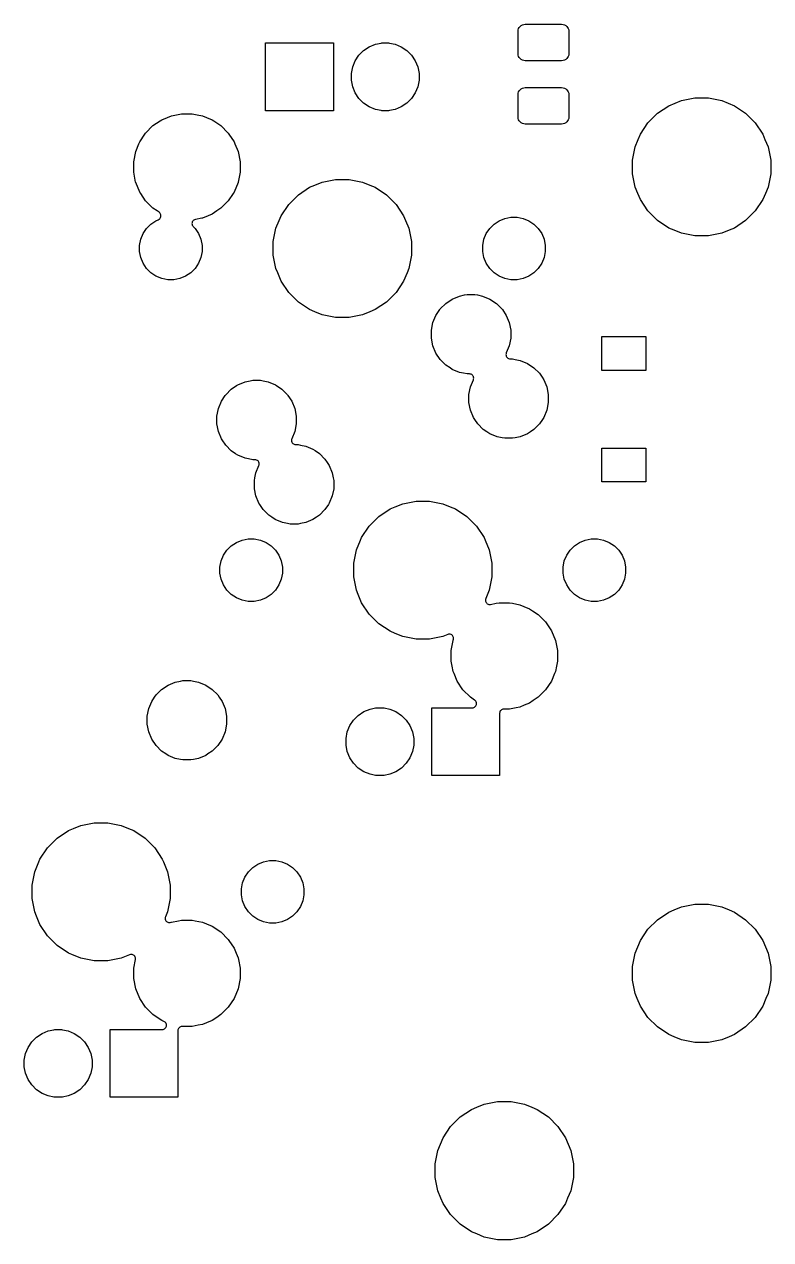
# Model space of a CAD drawing. Extents: x -9 to 373, y -109 to 9.
# Drawn here: x 333.48 to 355.58, y -72.21 to -36.23 of the extents above; entities that cross this region are included whole.
import ezdxf

# ---------------------------------------------------------------- set-up
doc = ezdxf.new("R2010")
doc.units = 0
doc.layers.add('BLACK', color=7, linetype='CONTINUOUS')

msp = doc.modelspace()

# ---------------------------------------------------------------- linework, layer by layer
at = {"layer": 'BLACK', "linetype": 'CONTINUOUS'}
for p, q in [((348.118, -36.355), (348.137, -36.3193)), ((348.137, -36.3193), (348.163, -36.2881)), ((348.163, -36.2881), (348.194, -36.2625)), ((348.194, -36.2625), (348.23, -36.2434)), ((348.23, -36.2434), (348.269, -36.2317)), ((348.269, -36.2317), (348.315, -36.2271)), ((348.315, -36.2271), (349.391, -36.2271)), ((349.391, -36.2271), (349.438, -36.2317)), ((349.438, -36.2317), (349.476, -36.2434)), ((349.476, -36.2434), (349.512, -36.2625)), ((349.512, -36.2625), (349.543, -36.2881)), ((349.543, -36.2881), (349.569, -36.3193)), ((349.569, -36.3193), (349.588, -36.355)), ((348.102, -36.44), (348.107, -36.3937)), ((348.102, -37.0912), (348.102, -36.44)), ((348.107, -36.3937), (348.118, -36.355)), ((349.588, -36.355), (349.6, -36.3937)), ((349.6, -36.3937), (349.604, -36.44)), ((349.604, -36.44), (349.604, -37.0912)), ((340.626, -38.786), (340.626, -36.779)), ((340.626, -36.779), (342.633, -36.779)), ((342.633, -36.779), (342.633, -38.786)), ((343.391, -37.1428), (343.53, -37.003)), ((343.53, -37.003), (343.695, -36.8932)), ((343.695, -36.8932), (343.877, -36.8176)), ((343.877, -36.8176), (344.044, -36.7845)), ((344.044, -36.7845), (344.071, -36.779)), ((344.071, -36.779), (344.269, -36.779)), ((344.269, -36.779), (344.296, -36.7845)), ((344.296, -36.7845), (344.463, -36.8176)), ((344.463, -36.8176), (344.645, -36.8932)), ((344.645, -36.8932), (344.81, -37.003)), ((344.81, -37.003), (344.949, -37.1428)), ((343.205, -37.4898), (343.281, -37.3072)), ((343.281, -37.3072), (343.391, -37.1428)), ((344.949, -37.1428), (345.059, -37.3072)), ((345.059, -37.3072), (345.135, -37.4898)), ((348.107, -37.1376), (348.102, -37.0912)), ((348.118, -37.1763), (348.107, -37.1376)), ((348.137, -37.2119), (348.118, -37.1763)), ((348.163, -37.2431), (348.137, -37.2119)), ((348.194, -37.2688), (348.163, -37.2431)), ((348.23, -37.2878), (348.194, -37.2688)), ((348.269, -37.2996), (348.23, -37.2878)), ((348.315, -37.3041), (348.269, -37.2996)), ((349.391, -37.3041), (348.315, -37.3041)), ((349.438, -37.2996), (349.391, -37.3041)), ((349.476, -37.2878), (349.438, -37.2996)), ((349.512, -37.2688), (349.476, -37.2878)), ((349.543, -37.2431), (349.512, -37.2688)), ((349.569, -37.2119), (349.543, -37.2431)), ((349.588, -37.1763), (349.569, -37.2119)), ((349.6, -37.1376), (349.588, -37.1763)), ((349.604, -37.0912), (349.6, -37.1376)), ((343.166, -37.6837), (343.205, -37.4898)), ((343.166, -37.8813), (343.166, -37.6837)), ((345.135, -37.4898), (345.173, -37.6837)), ((345.173, -37.6837), (345.173, -37.8813)), ((343.205, -38.0752), (343.166, -37.8813)), ((343.281, -38.2578), (343.205, -38.0752)), ((345.135, -38.0752), (345.059, -38.2578)), ((345.173, -37.8813), (345.135, -38.0752)), ((348.163, -38.1631), (348.194, -38.1375)), ((348.194, -38.1375), (348.23, -38.1184)), ((348.23, -38.1184), (348.269, -38.1067)), ((348.269, -38.1067), (348.315, -38.1021)), ((348.315, -38.1021), (349.391, -38.1021)), ((349.391, -38.1021), (349.438, -38.1067)), ((349.438, -38.1067), (349.476, -38.1184)), ((349.476, -38.1184), (349.512, -38.1375)), ((349.512, -38.1375), (349.543, -38.1631)), ((343.391, -38.4222), (343.281, -38.2578)), ((343.53, -38.562), (343.391, -38.4222)), ((344.949, -38.4222), (344.81, -38.562)), ((345.059, -38.2578), (344.949, -38.4222)), ((348.102, -38.315), (348.107, -38.2687)), ((348.102, -38.9662), (348.102, -38.315)), ((348.107, -38.2687), (348.118, -38.23)), ((348.118, -38.23), (348.137, -38.1943)), ((348.137, -38.1943), (348.163, -38.1631)), ((349.543, -38.1631), (349.569, -38.1943)), ((349.569, -38.1943), (349.588, -38.23)), ((349.588, -38.23), (349.6, -38.2687)), ((349.6, -38.2687), (349.604, -38.315)), ((349.604, -38.315), (349.604, -38.9662)), ((352.75, -38.562), (352.94, -38.4832)), ((352.94, -38.4832), (353.335, -38.4046)), ((353.335, -38.4046), (353.738, -38.4046)), ((353.738, -38.4046), (354.133, -38.4832)), ((354.133, -38.4832), (354.323, -38.562)), ((342.633, -38.786), (340.626, -38.786)), ((343.695, -38.6718), (343.53, -38.562)), ((343.877, -38.7474), (343.695, -38.6718)), ((344.044, -38.7805), (343.877, -38.7474)), ((344.071, -38.786), (344.044, -38.7805)), ((344.269, -38.786), (344.071, -38.786)), ((344.296, -38.7805), (344.269, -38.786)), ((344.463, -38.7474), (344.296, -38.7805)), ((344.645, -38.6718), (344.463, -38.7474)), ((344.81, -38.562), (344.645, -38.6718)), ((351.948, -39.146), (352.233, -38.8611)), ((352.233, -38.8611), (352.568, -38.6373)), ((352.568, -38.6373), (352.75, -38.562)), ((354.323, -38.562), (354.505, -38.6373)), ((354.505, -38.6373), (354.84, -38.8611)), ((354.84, -38.8611), (355.125, -39.146)), ((337.292, -39.2261), (337.501, -39.0869)), ((337.501, -39.0869), (337.55, -39.0538)), ((337.55, -39.0538), (337.718, -38.9842)), ((337.718, -38.9842), (337.837, -38.935)), ((337.837, -38.935), (337.989, -38.9048)), ((337.989, -38.9048), (338.141, -38.8745)), ((338.141, -38.8745), (338.451, -38.8745)), ((338.451, -38.8745), (338.604, -38.9048)), ((338.604, -38.9048), (338.756, -38.935)), ((338.756, -38.935), (338.874, -38.9842)), ((338.874, -38.9842), (339.042, -39.0538)), ((339.042, -39.0538), (339.092, -39.0869)), ((339.092, -39.0869), (339.3, -39.2261)), ((348.107, -39.0126), (348.102, -38.9662)), ((348.118, -39.0513), (348.107, -39.0126)), ((348.137, -39.0869), (348.118, -39.0513)), ((348.163, -39.1181), (348.137, -39.0869)), ((348.194, -39.1438), (348.163, -39.1181)), ((348.23, -39.1628), (348.194, -39.1438)), ((348.269, -39.1746), (348.23, -39.1628)), ((348.315, -39.1791), (348.269, -39.1746)), ((349.391, -39.1791), (348.315, -39.1791)), ((349.438, -39.1746), (349.391, -39.1791)), ((349.476, -39.1628), (349.438, -39.1746)), ((349.512, -39.1438), (349.476, -39.1628)), ((349.543, -39.1181), (349.512, -39.1438)), ((349.569, -39.0869), (349.543, -39.1181)), ((349.588, -39.0513), (349.569, -39.0869)), ((349.6, -39.0126), (349.588, -39.0513)), ((349.604, -38.9662), (349.6, -39.0126)), ((351.724, -39.4809), (351.948, -39.146)), ((355.125, -39.146), (355.348, -39.4809)), ((336.901, -39.7035), (337.049, -39.4809)), ((337.049, -39.4809), (337.073, -39.4455)), ((337.073, -39.4455), (337.292, -39.2261)), ((339.3, -39.2261), (339.52, -39.4455)), ((339.52, -39.4455), (339.543, -39.4809)), ((339.543, -39.4809), (339.692, -39.7035)), ((351.66, -39.635), (351.724, -39.4809)), ((355.348, -39.4809), (355.412, -39.635)), ((336.782, -39.9901), (336.875, -39.7655)), ((336.875, -39.7655), (336.901, -39.7035)), ((339.692, -39.7035), (339.718, -39.7655)), ((339.718, -39.7655), (339.811, -39.9901)), ((351.491, -40.2481), (351.57, -39.853)), ((351.57, -39.853), (351.66, -39.635)), ((355.412, -39.635), (355.503, -39.853)), ((355.503, -39.853), (355.581, -40.2481)), ((336.721, -40.2944), (336.782, -39.9901)), ((336.721, -40.6046), (336.721, -40.2944)), ((339.811, -39.9901), (339.871, -40.2944)), ((339.871, -40.2944), (339.871, -40.6046)), ((351.491, -40.6509), (351.491, -40.2481)), ((355.581, -40.2481), (355.581, -40.6509)), ((336.779, -40.8962), (336.721, -40.6046)), ((339.871, -40.6046), (339.813, -40.8962)), ((351.57, -41.046), (351.491, -40.6509)), ((355.581, -40.6509), (355.503, -41.046)), ((336.782, -40.9089), (336.779, -40.8962)), ((336.901, -41.1955), (336.782, -40.9089)), ((339.811, -40.9089), (339.692, -41.1955)), ((339.813, -40.8962), (339.811, -40.9089)), ((341.931, -41.0503), (342.086, -40.9865)), ((342.086, -40.9865), (342.304, -40.8962)), ((342.304, -40.8962), (342.699, -40.8176)), ((342.699, -40.8176), (343.101, -40.8176)), ((343.101, -40.8176), (343.496, -40.8962)), ((343.496, -40.8962), (343.714, -40.9865)), ((343.714, -40.9865), (343.869, -41.0503)), ((336.928, -41.236), (336.901, -41.1955)), ((337.073, -41.4535), (336.928, -41.236)), ((339.665, -41.236), (339.52, -41.4535)), ((339.692, -41.1955), (339.665, -41.236)), ((341.312, -41.559), (341.596, -41.2741)), ((341.596, -41.2741), (341.931, -41.0503)), ((343.869, -41.0503), (344.204, -41.2741)), ((344.204, -41.2741), (344.488, -41.559)), ((351.649, -41.236), (351.57, -41.046)), ((351.724, -41.4181), (351.649, -41.236)), ((355.424, -41.236), (355.348, -41.4181)), ((355.503, -41.046), (355.424, -41.236)), ((337.292, -41.6729), (337.073, -41.4535)), ((337.412, -41.753), (337.292, -41.6729)), ((339.3, -41.6729), (339.18, -41.753)), ((339.52, -41.4535), (339.3, -41.6729)), ((341.088, -41.8939), (341.312, -41.559)), ((344.488, -41.559), (344.712, -41.8939)), ((351.948, -41.753), (351.724, -41.4181)), ((355.348, -41.4181), (355.125, -41.753)), ((337.23, -42.1432), (337.381, -42.0419)), ((337.381, -42.0419), (337.451, -42.013)), ((337.473, -41.7935), (337.412, -41.753)), ((337.451, -42.013), (337.473, -42.0014)), ((337.492, -41.8091), (337.473, -41.7935)), ((337.473, -42.0014), (337.492, -41.9859)), ((337.507, -41.828), (337.492, -41.8091)), ((337.492, -41.9859), (337.507, -41.9669)), ((337.519, -41.8496), (337.507, -41.828)), ((337.507, -41.9669), (337.519, -41.9453)), ((337.526, -41.8731), (337.519, -41.8496)), ((337.519, -41.9453), (337.526, -41.9219)), ((337.528, -41.8975), (337.526, -41.8731)), ((337.526, -41.9219), (337.528, -41.8975)), ((338.456, -42.0802), (338.449, -42.1036)), ((338.468, -42.0585), (338.456, -42.0802)), ((338.483, -42.0396), (338.468, -42.0585)), ((338.502, -42.0241), (338.483, -42.0396)), ((338.524, -42.0125), (338.502, -42.0241)), ((338.547, -42.0054), (338.524, -42.0125)), ((338.741, -41.9669), (338.547, -42.0054)), ((338.756, -41.964), (338.741, -41.9669)), ((338.925, -41.8939), (338.756, -41.964)), ((339.042, -41.8452), (338.925, -41.8939)), ((339.18, -41.753), (339.042, -41.8452)), ((340.934, -42.266), (341.028, -42.0379)), ((341.028, -42.0379), (341.088, -41.8939)), ((344.712, -41.8939), (344.772, -42.0379)), ((344.772, -42.0379), (344.866, -42.266)), ((347.39, -42.1432), (347.541, -42.0419)), ((347.541, -42.0419), (347.71, -41.9721)), ((347.71, -41.9721), (347.889, -41.9365)), ((347.889, -41.9365), (348.071, -41.9365)), ((348.071, -41.9365), (348.25, -41.9721)), ((348.25, -41.9721), (348.419, -42.0419)), ((348.419, -42.0419), (348.57, -42.1432)), ((352.233, -42.0379), (351.948, -41.753)), ((352.568, -42.2617), (352.233, -42.0379)), ((354.84, -42.0379), (354.505, -42.2617)), ((355.125, -41.753), (354.84, -42.0379)), ((336.93, -42.5924), (336.999, -42.4239)), ((336.999, -42.4239), (337.101, -42.2722)), ((337.101, -42.2722), (337.23, -42.1432)), ((338.449, -42.1036), (338.447, -42.128)), ((338.447, -42.128), (338.449, -42.1524)), ((338.449, -42.1524), (338.456, -42.1758)), ((338.456, -42.1758), (338.468, -42.1974)), ((338.468, -42.1974), (338.483, -42.2164)), ((338.483, -42.2164), (338.539, -42.2722)), ((338.539, -42.2722), (338.641, -42.4239)), ((338.641, -42.4239), (338.71, -42.5924)), ((340.855, -42.6611), (340.934, -42.266)), ((344.866, -42.266), (344.945, -42.6611)), ((347.09, -42.5924), (347.159, -42.4239)), ((347.159, -42.4239), (347.261, -42.2722)), ((347.261, -42.2722), (347.39, -42.1432)), ((348.57, -42.1432), (348.699, -42.2722)), ((348.699, -42.2722), (348.801, -42.4239)), ((348.801, -42.4239), (348.87, -42.5924)), ((352.722, -42.3255), (352.568, -42.2617)), ((352.94, -42.4158), (352.722, -42.3255)), ((353.335, -42.4944), (352.94, -42.4158)), ((354.133, -42.4158), (353.738, -42.4944)), ((354.351, -42.3255), (354.133, -42.4158)), ((354.505, -42.2617), (354.351, -42.3255)), ((336.894, -42.7713), (336.93, -42.5924)), ((336.894, -42.9537), (336.894, -42.7713)), ((338.71, -42.5924), (338.746, -42.7713)), ((338.746, -42.7713), (338.746, -42.9537)), ((340.855, -43.0639), (340.855, -42.6611)), ((344.945, -42.6611), (344.945, -43.0639)), ((347.054, -42.7713), (347.09, -42.5924)), ((347.054, -42.9537), (347.054, -42.7713)), ((348.87, -42.5924), (348.906, -42.7713)), ((348.906, -42.7713), (348.906, -42.9537)), ((353.738, -42.4944), (353.335, -42.4944)), ((336.93, -43.1326), (336.894, -42.9537)), ((336.999, -43.3011), (336.93, -43.1326)), ((338.71, -43.1326), (338.641, -43.3011)), ((338.746, -42.9537), (338.71, -43.1326)), ((340.934, -43.459), (340.855, -43.0639)), ((344.945, -43.0639), (344.866, -43.459)), ((347.09, -43.1326), (347.054, -42.9537)), ((347.159, -43.3011), (347.09, -43.1326)), ((348.87, -43.1326), (348.801, -43.3011)), ((348.906, -42.9537), (348.87, -43.1326)), ((337.101, -43.4528), (336.999, -43.3011)), ((337.23, -43.5818), (337.101, -43.4528)), ((338.539, -43.4528), (338.41, -43.5818)), ((338.641, -43.3011), (338.539, -43.4528)), ((340.985, -43.5818), (340.934, -43.459)), ((344.866, -43.459), (344.815, -43.5818)), ((347.261, -43.4528), (347.159, -43.3011)), ((347.39, -43.5818), (347.261, -43.4528)), ((348.699, -43.4528), (348.57, -43.5818)), ((348.801, -43.3011), (348.699, -43.4528)), ((337.381, -43.6831), (337.23, -43.5818)), ((337.55, -43.7529), (337.381, -43.6831)), ((337.729, -43.7885), (337.55, -43.7529)), ((337.911, -43.7885), (337.729, -43.7885)), ((338.09, -43.7529), (337.911, -43.7885)), ((338.259, -43.6831), (338.09, -43.7529)), ((338.41, -43.5818), (338.259, -43.6831)), ((341.088, -43.8311), (340.985, -43.5818)), ((341.312, -44.166), (341.088, -43.8311)), ((344.712, -43.8311), (344.488, -44.166)), ((344.815, -43.5818), (344.712, -43.8311)), ((347.541, -43.6831), (347.39, -43.5818)), ((347.71, -43.7529), (347.541, -43.6831)), ((347.889, -43.7885), (347.71, -43.7529)), ((348.071, -43.7885), (347.889, -43.7885)), ((348.25, -43.7529), (348.071, -43.7885)), ((348.419, -43.6831), (348.25, -43.7529)), ((348.57, -43.5818), (348.419, -43.6831)), ((341.596, -44.4509), (341.312, -44.166)), ((344.488, -44.166), (344.204, -44.4509)), ((346.367, -44.2717), (346.518, -44.2416)), ((346.518, -44.2416), (346.594, -44.2265)), ((346.594, -44.2265), (346.826, -44.2265)), ((346.826, -44.2265), (346.902, -44.2416)), ((346.902, -44.2416), (347.053, -44.2717)), ((341.931, -44.6747), (341.596, -44.4509)), ((344.204, -44.4509), (343.869, -44.6747)), ((345.797, -44.6528), (345.96, -44.489)), ((345.96, -44.489), (346.153, -44.3603)), ((346.153, -44.3603), (346.367, -44.2717)), ((346.153, -44.3603), (346.153, -44.3603)), ((347.053, -44.2717), (347.267, -44.3603)), ((347.267, -44.3603), (347.267, -44.3603)), ((347.267, -44.3603), (347.46, -44.489)), ((347.46, -44.489), (347.623, -44.6528)), ((342.086, -44.7385), (341.931, -44.6747)), ((342.304, -44.8288), (342.086, -44.7385)), ((342.699, -44.9074), (342.304, -44.8288)), ((343.101, -44.9074), (342.699, -44.9074)), ((343.496, -44.8288), (343.101, -44.9074)), ((343.714, -44.7385), (343.496, -44.8288)), ((343.869, -44.6747), (343.714, -44.7385)), ((345.579, -45.0595), (345.668, -44.8455)), ((345.668, -44.8455), (345.782, -44.6747)), ((345.782, -44.6747), (345.797, -44.6528)), ((347.623, -44.6528), (347.638, -44.6747)), ((347.638, -44.6747), (347.752, -44.8455)), ((347.752, -44.8455), (347.841, -45.0595)), ((345.534, -45.2867), (345.579, -45.0595)), ((345.534, -45.5183), (345.534, -45.2867)), ((347.841, -45.0595), (347.886, -45.2867)), ((347.886, -45.2867), (347.886, -45.5183)), ((345.579, -45.7455), (345.534, -45.5183)), ((347.886, -45.5183), (347.841, -45.7455)), ((350.583, -46.476), (350.583, -45.474)), ((350.583, -45.474), (351.885, -45.474)), ((351.885, -45.474), (351.885, -46.476)), ((345.668, -45.9595), (345.579, -45.7455)), ((345.797, -46.1522), (345.668, -45.9595)), ((345.668, -45.9595), (345.668, -45.9595)), ((347.745, -45.9821), (347.743, -46.0065)), ((347.743, -46.0065), (347.745, -46.0309)), ((347.753, -45.9587), (347.745, -45.9821)), ((347.745, -46.0309), (347.753, -46.0543)), ((347.841, -45.7455), (347.753, -45.9587)), ((347.753, -46.0543), (347.764, -46.0759)), ((345.96, -46.316), (345.797, -46.1522)), ((346.089, -46.4018), (345.96, -46.316)), ((346.153, -46.4447), (346.089, -46.4018)), ((347.764, -46.0759), (347.78, -46.0949)), ((347.78, -46.0949), (347.799, -46.1104)), ((347.799, -46.1104), (347.82, -46.122)), ((347.82, -46.122), (347.844, -46.1291)), ((347.844, -46.1291), (347.868, -46.1315)), ((347.868, -46.1315), (347.937, -46.1315)), ((347.937, -46.1315), (348.013, -46.1466)), ((348.013, -46.1466), (348.164, -46.1767)), ((348.164, -46.1767), (348.378, -46.2653)), ((348.378, -46.2653), (348.378, -46.2653)), ((348.378, -46.2653), (348.571, -46.394)), ((348.571, -46.394), (348.735, -46.5578)), ((340.168, -46.7816), (340.244, -46.7665)), ((340.244, -46.7665), (340.476, -46.7665)), ((340.476, -46.7665), (340.552, -46.7816)), ((346.367, -46.5333), (346.153, -46.4447)), ((346.49, -46.5578), (346.367, -46.5333)), ((346.594, -46.5785), (346.49, -46.5578)), ((346.663, -46.5785), (346.594, -46.5785)), ((346.688, -46.5809), (346.663, -46.5785)), ((346.711, -46.588), (346.688, -46.5809)), ((346.69, -46.9645), (346.779, -46.7513)), ((346.733, -46.5996), (346.711, -46.588)), ((346.752, -46.6151), (346.733, -46.5996)), ((346.767, -46.6341), (346.752, -46.6151)), ((346.779, -46.6557), (346.767, -46.6341)), ((346.786, -46.6791), (346.779, -46.6557)), ((346.779, -46.7513), (346.786, -46.7279)), ((346.788, -46.7035), (346.786, -46.6791)), ((346.786, -46.7279), (346.788, -46.7035)), ((348.735, -46.5578), (348.816, -46.6791)), ((348.816, -46.6791), (348.863, -46.7505)), ((348.863, -46.7505), (348.952, -46.9645)), ((351.885, -46.476), (350.583, -46.476)), ((339.447, -47.1928), (339.61, -47.029)), ((339.61, -47.029), (339.766, -46.9249)), ((339.766, -46.9249), (339.803, -46.9003)), ((339.803, -46.9003), (340.017, -46.8117)), ((340.017, -46.8117), (340.168, -46.7816)), ((340.552, -46.7816), (340.703, -46.8117)), ((340.703, -46.8117), (340.917, -46.9003)), ((340.917, -46.9003), (340.954, -46.9249)), ((340.954, -46.9249), (341.11, -47.029)), ((341.11, -47.029), (341.273, -47.1928)), ((346.645, -47.1917), (346.69, -46.9645)), ((348.952, -46.9645), (348.997, -47.1917)), ((339.229, -47.5995), (339.318, -47.3855)), ((339.318, -47.3855), (339.431, -47.2163)), ((339.431, -47.2163), (339.447, -47.1928)), ((341.273, -47.1928), (341.289, -47.2163)), ((341.289, -47.2163), (341.402, -47.3855)), ((341.402, -47.3855), (341.491, -47.5995)), ((346.645, -47.4233), (346.645, -47.1917)), ((346.69, -47.6505), (346.645, -47.4233)), ((348.997, -47.4233), (348.952, -47.6505)), ((348.997, -47.1917), (348.997, -47.4233)), ((339.184, -47.8267), (339.229, -47.5995)), ((339.184, -48.0583), (339.184, -47.8267)), ((341.491, -47.5995), (341.536, -47.8267)), ((341.536, -47.8267), (341.536, -48.0583)), ((346.779, -47.8645), (346.69, -47.6505)), ((348.952, -47.6505), (348.863, -47.8645)), ((339.229, -48.2855), (339.184, -48.0583)), ((341.536, -48.0583), (341.491, -48.2855)), ((346.822, -47.9287), (346.779, -47.8645)), ((346.908, -48.0572), (346.822, -47.9287)), ((347.072, -48.221), (346.908, -48.0572)), ((348.735, -48.0572), (348.571, -48.221)), ((348.821, -47.9287), (348.735, -48.0572)), ((348.863, -47.8645), (348.821, -47.9287)), ((339.318, -48.4995), (339.229, -48.2855)), ((339.341, -48.5348), (339.318, -48.4995)), ((339.447, -48.6922), (339.341, -48.5348)), ((341.395, -48.5221), (341.393, -48.5465)), ((341.393, -48.5465), (341.395, -48.5709)), ((341.403, -48.4987), (341.395, -48.5221)), ((341.395, -48.5709), (341.403, -48.5943)), ((341.491, -48.2855), (341.403, -48.4987)), ((347.174, -48.2891), (347.072, -48.221)), ((347.264, -48.3497), (347.174, -48.2891)), ((347.478, -48.4383), (347.264, -48.3497)), ((347.63, -48.4684), (347.478, -48.4383)), ((347.705, -48.4835), (347.63, -48.4684)), ((347.937, -48.4835), (347.705, -48.4835)), ((348.013, -48.4684), (347.937, -48.4835)), ((348.164, -48.4383), (348.013, -48.4684)), ((348.378, -48.3497), (348.164, -48.4383)), ((348.469, -48.2891), (348.378, -48.3497)), ((348.571, -48.221), (348.469, -48.2891)), ((339.61, -48.856), (339.447, -48.6922)), ((339.739, -48.9418), (339.61, -48.856)), ((341.403, -48.5943), (341.414, -48.6159)), ((341.414, -48.6159), (341.43, -48.6349)), ((341.43, -48.6349), (341.449, -48.6504)), ((341.449, -48.6504), (341.47, -48.662)), ((341.47, -48.662), (341.494, -48.6691)), ((341.494, -48.6691), (341.518, -48.6715)), ((341.518, -48.6715), (341.587, -48.6715)), ((341.587, -48.6715), (341.663, -48.6866)), ((341.663, -48.6866), (341.814, -48.7167)), ((341.814, -48.7167), (342.028, -48.8053)), ((342.028, -48.8053), (342.092, -48.8482)), ((342.092, -48.8482), (342.221, -48.934)), ((342.221, -48.934), (342.385, -49.0978)), ((350.583, -49.776), (350.583, -48.774)), ((350.583, -48.774), (351.885, -48.774)), ((351.885, -48.774), (351.885, -49.776)), ((339.803, -48.9847), (339.739, -48.9418)), ((340.017, -49.0733), (339.803, -48.9847)), ((340.118, -49.0933), (340.017, -49.0733)), ((340.244, -49.1185), (340.118, -49.0933)), ((340.313, -49.1185), (340.244, -49.1185)), ((340.338, -49.1209), (340.313, -49.1185)), ((340.361, -49.128), (340.338, -49.1209)), ((340.34, -49.5045), (340.429, -49.2913)), ((340.383, -49.1396), (340.361, -49.128)), ((340.402, -49.1551), (340.383, -49.1396)), ((340.417, -49.1741), (340.402, -49.1551)), ((340.429, -49.1957), (340.417, -49.1741)), ((340.436, -49.2191), (340.429, -49.1957)), ((340.429, -49.2913), (340.436, -49.2679)), ((340.438, -49.2435), (340.436, -49.2191)), ((340.436, -49.2679), (340.438, -49.2435)), ((342.385, -49.0978), (342.451, -49.1964)), ((342.451, -49.1964), (342.513, -49.2905)), ((342.513, -49.2905), (342.602, -49.5045)), ((340.295, -49.7317), (340.31, -49.6559)), ((340.31, -49.6559), (340.34, -49.5045)), ((342.602, -49.5045), (342.632, -49.6559)), ((342.632, -49.6559), (342.647, -49.7317)), ((340.295, -49.9633), (340.295, -49.7317)), ((340.299, -49.9836), (340.295, -49.9633)), ((340.34, -50.1905), (340.299, -49.9836)), ((342.643, -49.9836), (342.602, -50.1905)), ((342.647, -49.9633), (342.643, -49.9836)), ((342.647, -49.7317), (342.647, -49.9633)), ((351.885, -49.776), (350.583, -49.776)), ((340.429, -50.4045), (340.34, -50.1905)), ((342.602, -50.1905), (342.513, -50.4045)), ((344.685, -50.4212), (345.08, -50.3426)), ((345.08, -50.3426), (345.483, -50.3426)), ((345.483, -50.3426), (345.878, -50.4212)), ((340.453, -50.4406), (340.429, -50.4045)), ((340.558, -50.5972), (340.453, -50.4406)), ((340.722, -50.761), (340.558, -50.5972)), ((342.385, -50.5972), (342.221, -50.761)), ((342.489, -50.4406), (342.385, -50.5972)), ((342.513, -50.4045), (342.489, -50.4406)), ((343.978, -50.7991), (344.313, -50.5753)), ((344.313, -50.5753), (344.467, -50.5115)), ((344.467, -50.5115), (344.685, -50.4212)), ((345.878, -50.4212), (346.096, -50.5115)), ((346.096, -50.5115), (346.25, -50.5753)), ((346.25, -50.5753), (346.585, -50.7991)), ((340.814, -50.8226), (340.722, -50.761)), ((340.914, -50.8897), (340.814, -50.8226)), ((341.128, -50.9783), (340.914, -50.8897)), ((341.28, -51.0084), (341.128, -50.9783)), ((341.355, -51.0235), (341.28, -51.0084)), ((341.587, -51.0235), (341.355, -51.0235)), ((341.663, -51.0084), (341.587, -51.0235)), ((341.814, -50.9783), (341.663, -51.0084)), ((342.028, -50.8897), (341.814, -50.9783)), ((342.129, -50.8226), (342.028, -50.8897)), ((342.221, -50.761), (342.129, -50.8226)), ((343.469, -51.4189), (343.693, -51.084)), ((343.693, -51.084), (343.978, -50.7991)), ((346.585, -50.7991), (346.87, -51.084)), ((346.87, -51.084), (347.093, -51.4189)), ((343.437, -51.4971), (343.469, -51.4189)), ((347.093, -51.4189), (347.126, -51.4971)), ((339.381, -51.9489), (339.482, -51.7972)), ((339.482, -51.7972), (339.611, -51.6682)), ((339.611, -51.6682), (339.763, -51.5669)), ((339.763, -51.5669), (339.931, -51.4971)), ((339.931, -51.4971), (340.11, -51.4615)), ((340.11, -51.4615), (340.292, -51.4615)), ((340.292, -51.4615), (340.471, -51.4971)), ((340.471, -51.4971), (340.64, -51.5669)), ((340.64, -51.5669), (340.792, -51.6682)), ((340.792, -51.6682), (340.921, -51.7972)), ((340.921, -51.7972), (341.022, -51.9489)), ((343.236, -52.1861), (343.315, -51.791)), ((343.315, -51.791), (343.437, -51.4971)), ((347.126, -51.4971), (347.248, -51.791)), ((347.248, -51.791), (347.326, -52.1861)), ((349.541, -51.9489), (349.642, -51.7972)), ((349.642, -51.7972), (349.771, -51.6682)), ((349.771, -51.6682), (349.923, -51.5669)), ((349.923, -51.5669), (350.091, -51.4971)), ((350.091, -51.4971), (350.27, -51.4615)), ((350.27, -51.4615), (350.452, -51.4615)), ((350.452, -51.4615), (350.631, -51.4971)), ((350.631, -51.4971), (350.8, -51.5669)), ((350.8, -51.5669), (350.952, -51.6682)), ((350.952, -51.6682), (351.081, -51.7972)), ((351.081, -51.7972), (351.182, -51.9489)), ((339.275, -52.2963), (339.311, -52.1174)), ((339.311, -52.1174), (339.381, -51.9489)), ((341.022, -51.9489), (341.092, -52.1174)), ((341.092, -52.1174), (341.127, -52.2963)), ((349.435, -52.2963), (349.471, -52.1174)), ((349.471, -52.1174), (349.541, -51.9489)), ((351.182, -51.9489), (351.252, -52.1174)), ((351.252, -52.1174), (351.287, -52.2963)), ((339.275, -52.4787), (339.275, -52.2963)), ((339.311, -52.6576), (339.275, -52.4787)), ((341.127, -52.4787), (341.092, -52.6576)), ((341.127, -52.2963), (341.127, -52.4787)), ((343.236, -52.5889), (343.236, -52.1861)), ((347.326, -52.1861), (347.326, -52.5889)), ((349.435, -52.4787), (349.435, -52.2963)), ((349.471, -52.6576), (349.435, -52.4787)), ((351.287, -52.4787), (351.252, -52.6576)), ((351.287, -52.2963), (351.287, -52.4787)), ((339.381, -52.8261), (339.311, -52.6576)), ((339.482, -52.9778), (339.381, -52.8261)), ((341.022, -52.8261), (340.921, -52.9778)), ((341.092, -52.6576), (341.022, -52.8261)), ((343.315, -52.984), (343.236, -52.5889)), ((347.326, -52.5889), (347.248, -52.984)), ((349.541, -52.8261), (349.471, -52.6576)), ((349.642, -52.9778), (349.541, -52.8261)), ((351.182, -52.8261), (351.081, -52.9778)), ((351.252, -52.6576), (351.182, -52.8261)), ((339.611, -53.1068), (339.482, -52.9778)), ((339.763, -53.2081), (339.611, -53.1068)), ((339.931, -53.2779), (339.763, -53.2081)), ((340.64, -53.2081), (340.471, -53.2779)), ((340.792, -53.1068), (340.64, -53.2081)), ((340.921, -52.9778), (340.792, -53.1068)), ((343.366, -53.1068), (343.315, -52.984)), ((343.469, -53.3561), (343.366, -53.1068)), ((347.137, -53.2562), (347.135, -53.2806)), ((347.145, -53.2327), (347.137, -53.2562)), ((347.248, -52.984), (347.145, -53.2327)), ((349.771, -53.1068), (349.642, -52.9778)), ((349.923, -53.2081), (349.771, -53.1068)), ((350.091, -53.2779), (349.923, -53.2081)), ((350.8, -53.2081), (350.631, -53.2779)), ((350.952, -53.1068), (350.8, -53.2081)), ((351.081, -52.9778), (350.952, -53.1068)), ((340.11, -53.3135), (339.931, -53.2779)), ((340.292, -53.3135), (340.11, -53.3135)), ((340.471, -53.2779), (340.292, -53.3135)), ((343.693, -53.691), (343.469, -53.3561)), ((347.135, -53.2806), (347.137, -53.305)), ((347.137, -53.305), (347.145, -53.3284)), ((347.145, -53.3284), (347.156, -53.35)), ((347.156, -53.35), (347.172, -53.369)), ((347.172, -53.369), (347.191, -53.3845)), ((347.191, -53.3845), (347.212, -53.3961)), ((347.212, -53.3961), (347.236, -53.4032)), ((347.236, -53.4032), (347.26, -53.4056)), ((347.26, -53.4056), (347.284, -53.4032)), ((347.284, -53.4032), (347.456, -53.369)), ((347.456, -53.369), (347.539, -53.3525)), ((347.539, -53.3525), (347.849, -53.3525)), ((347.849, -53.3525), (347.932, -53.369)), ((347.932, -53.369), (348.154, -53.413)), ((348.154, -53.413), (348.272, -53.4622)), ((348.272, -53.4622), (348.44, -53.5318)), ((348.44, -53.5318), (348.526, -53.5889)), ((348.526, -53.5889), (348.698, -53.7041)), ((350.27, -53.3135), (350.091, -53.2779)), ((350.452, -53.3135), (350.27, -53.3135)), ((350.631, -53.2779), (350.452, -53.3135)), ((343.978, -53.9759), (343.693, -53.691)), ((344.313, -54.1997), (343.978, -53.9759)), ((348.698, -53.7041), (348.918, -53.9235)), ((348.918, -53.9235), (349.033, -54.0959)), ((344.467, -54.2635), (344.313, -54.1997)), ((344.685, -54.3538), (344.467, -54.2635)), ((346.021, -54.2946), (345.878, -54.3538)), ((346.044, -54.2875), (346.021, -54.2946)), ((346.069, -54.2851), (346.044, -54.2875)), ((346.093, -54.2875), (346.069, -54.2851)), ((346.116, -54.2946), (346.093, -54.2875)), ((346.138, -54.3062), (346.116, -54.2946)), ((346.157, -54.3217), (346.138, -54.3062)), ((346.172, -54.3406), (346.157, -54.3217)), ((349.033, -54.0959), (349.09, -54.1815)), ((349.09, -54.1815), (349.209, -54.4681)), ((345.08, -54.4324), (344.685, -54.3538)), ((345.483, -54.4324), (345.08, -54.4324)), ((345.878, -54.3538), (345.483, -54.4324)), ((346.119, -54.7724), (346.18, -54.4681)), ((346.184, -54.3623), (346.172, -54.3406)), ((346.18, -54.4681), (346.184, -54.4579)), ((346.191, -54.3857), (346.184, -54.3623)), ((346.184, -54.4579), (346.191, -54.4345)), ((346.194, -54.4101), (346.191, -54.3857)), ((346.191, -54.4345), (346.194, -54.4101)), ((349.209, -54.4681), (349.269, -54.7724)), ((346.119, -55.0826), (346.119, -54.7724)), ((349.269, -54.7724), (349.269, -55.0826)), ((346.15, -55.2348), (346.119, -55.0826)), ((346.18, -55.3869), (346.15, -55.2348)), ((346.205, -55.4478), (346.18, -55.3869)), ((349.209, -55.3869), (349.183, -55.4478)), ((349.239, -55.2348), (349.209, -55.3869)), ((349.269, -55.0826), (349.239, -55.2348)), ((337.739, -55.7903), (337.953, -55.7017)), ((337.953, -55.7017), (338.105, -55.6716)), ((338.105, -55.6716), (338.18, -55.6565)), ((338.18, -55.6565), (338.412, -55.6565)), ((338.412, -55.6565), (338.488, -55.6716)), ((338.488, -55.6716), (338.639, -55.7017)), ((338.639, -55.7017), (338.853, -55.7903)), ((346.299, -55.6735), (346.205, -55.4478)), ((346.471, -55.9315), (346.299, -55.6735)), ((346.299, -55.6735), (346.299, -55.6735)), ((349.09, -55.6735), (348.918, -55.9315)), ((349.183, -55.4478), (349.09, -55.6735)), ((349.09, -55.6735), (349.09, -55.6735)), ((337.337, -56.1509), (337.383, -56.0828)), ((337.383, -56.0828), (337.547, -55.919)), ((337.547, -55.919), (337.739, -55.7903)), ((337.739, -55.7903), (337.739, -55.7903)), ((338.853, -55.7903), (338.853, -55.7903)), ((338.853, -55.7903), (339.046, -55.919)), ((339.046, -55.919), (339.21, -56.0828)), ((339.21, -56.0828), (339.255, -56.1509)), ((346.69, -56.1509), (346.471, -55.9315)), ((348.918, -55.9315), (348.698, -56.1509)), ((337.12, -56.7167), (337.165, -56.4895)), ((337.165, -56.4895), (337.254, -56.2755)), ((337.254, -56.2755), (337.337, -56.1509)), ((339.255, -56.1509), (339.338, -56.2755)), ((339.338, -56.2755), (339.427, -56.4895)), ((339.427, -56.4895), (339.472, -56.7167)), ((343.719, -56.5026), (343.885, -56.4695)), ((343.885, -56.4695), (343.912, -56.464)), ((343.912, -56.464), (344.11, -56.464)), ((344.11, -56.464), (344.138, -56.4695)), ((344.138, -56.4695), (344.304, -56.5026)), ((345.548, -58.471), (345.548, -56.464)), ((345.548, -56.464), (346.747, -56.464)), ((346.773, -56.2059), (346.69, -56.1509)), ((346.747, -56.464), (346.771, -56.4616)), ((346.771, -56.4616), (346.795, -56.4545)), ((346.816, -56.2351), (346.773, -56.2059)), ((346.795, -56.4545), (346.816, -56.4429)), ((346.835, -56.2506), (346.816, -56.2351)), ((346.816, -56.4429), (346.835, -56.4274)), ((346.851, -56.2696), (346.835, -56.2506)), ((346.835, -56.4274), (346.851, -56.4084)), ((346.862, -56.2912), (346.851, -56.2696)), ((346.851, -56.4084), (346.862, -56.3868)), ((346.869, -56.3146), (346.862, -56.2912)), ((346.862, -56.3868), (346.869, -56.3634)), ((346.872, -56.339), (346.869, -56.3146)), ((346.869, -56.3634), (346.872, -56.339)), ((348.043, -56.464), (347.849, -56.5025)), ((348.154, -56.442), (348.043, -56.464)), ((348.287, -56.3868), (348.154, -56.442)), ((348.44, -56.3232), (348.287, -56.3868)), ((348.549, -56.2506), (348.44, -56.3232)), ((348.698, -56.1509), (348.549, -56.2506)), ((337.12, -56.9483), (337.12, -56.7167)), ((339.472, -56.7167), (339.472, -56.9483)), ((343.122, -56.9922), (343.232, -56.8278)), ((343.232, -56.8278), (343.372, -56.688)), ((343.372, -56.688), (343.536, -56.5782)), ((343.536, -56.5782), (343.719, -56.5026)), ((344.304, -56.5026), (344.487, -56.5782)), ((344.487, -56.5782), (344.651, -56.688)), ((344.651, -56.688), (344.791, -56.8278)), ((344.791, -56.8278), (344.901, -56.9922)), ((347.557, -56.6031), (347.555, -56.6275)), ((347.555, -56.6275), (347.555, -58.471)), ((347.564, -56.5797), (347.557, -56.6031)), ((347.576, -56.5581), (347.564, -56.5797)), ((347.591, -56.5391), (347.576, -56.5581)), ((347.61, -56.5236), (347.591, -56.5391)), ((347.632, -56.512), (347.61, -56.5236)), ((347.655, -56.5049), (347.632, -56.512)), ((347.68, -56.5025), (347.655, -56.5049)), ((347.849, -56.5025), (347.68, -56.5025)), ((337.165, -57.1755), (337.12, -56.9483)), ((337.254, -57.3895), (337.165, -57.1755)), ((339.427, -57.1755), (339.338, -57.3895)), ((339.472, -56.9483), (339.427, -57.1755)), ((343.008, -57.3687), (343.046, -57.1748)), ((343.046, -57.1748), (343.122, -56.9922)), ((344.901, -56.9922), (344.976, -57.1748)), ((344.976, -57.1748), (345.015, -57.3687)), ((337.383, -57.5822), (337.254, -57.3895)), ((337.254, -57.3895), (337.254, -57.3895)), ((339.338, -57.3895), (339.21, -57.5822)), ((339.338, -57.3895), (339.338, -57.3895)), ((343.008, -57.5663), (343.008, -57.3687)), ((343.046, -57.7602), (343.008, -57.5663)), ((345.015, -57.5663), (344.976, -57.7602)), ((345.015, -57.3687), (345.015, -57.5663)), ((337.547, -57.746), (337.383, -57.5822)), ((337.675, -57.8318), (337.547, -57.746)), ((337.739, -57.8747), (337.675, -57.8318)), ((337.953, -57.9633), (337.739, -57.8747)), ((338.853, -57.8747), (338.639, -57.9633)), ((338.917, -57.8318), (338.853, -57.8747)), ((339.046, -57.746), (338.917, -57.8318)), ((339.21, -57.5822), (339.046, -57.746)), ((343.122, -57.9428), (343.046, -57.7602)), ((344.976, -57.7602), (344.901, -57.9428)), ((338.105, -57.9934), (337.953, -57.9633)), ((338.18, -58.0085), (338.105, -57.9934)), ((338.412, -58.0085), (338.18, -58.0085)), ((338.488, -57.9934), (338.412, -58.0085)), ((338.639, -57.9633), (338.488, -57.9934)), ((343.232, -58.1072), (343.122, -57.9428)), ((343.372, -58.247), (343.232, -58.1072)), ((343.536, -58.3568), (343.372, -58.247)), ((344.651, -58.247), (344.487, -58.3568)), ((344.791, -58.1072), (344.651, -58.247)), ((344.901, -57.9428), (344.791, -58.1072)), ((343.719, -58.4324), (343.536, -58.3568)), ((343.885, -58.4655), (343.719, -58.4324)), ((343.912, -58.471), (343.885, -58.4655)), ((344.11, -58.471), (343.912, -58.471)), ((344.138, -58.4655), (344.11, -58.471)), ((344.304, -58.4324), (344.138, -58.4655)), ((344.487, -58.3568), (344.304, -58.4324)), ((347.555, -58.471), (345.548, -58.471)), ((334.788, -60.1003), (334.942, -60.0365)), ((334.942, -60.0365), (335.16, -59.9462)), ((335.16, -59.9462), (335.555, -59.8676)), ((335.555, -59.8676), (335.958, -59.8676)), ((335.958, -59.8676), (336.353, -59.9462)), ((336.353, -59.9462), (336.571, -60.0365)), ((336.571, -60.0365), (336.725, -60.1003)), ((334.168, -60.609), (334.453, -60.3241)), ((334.453, -60.3241), (334.788, -60.1003)), ((336.725, -60.1003), (337.06, -60.3241)), ((337.06, -60.3241), (337.345, -60.609)), ((333.944, -60.9439), (334.168, -60.609)), ((337.345, -60.609), (337.568, -60.9439)), ((333.79, -61.316), (333.912, -61.0221)), ((333.912, -61.0221), (333.944, -60.9439)), ((337.568, -60.9439), (337.601, -61.0221)), ((337.601, -61.0221), (337.723, -61.316)), ((340.246, -61.1932), (340.398, -61.0919)), ((340.398, -61.0919), (340.566, -61.0221)), ((340.566, -61.0221), (340.745, -60.9865)), ((340.745, -60.9865), (340.927, -60.9865)), ((340.927, -60.9865), (341.106, -61.0221)), ((341.106, -61.0221), (341.275, -61.0919)), ((341.275, -61.0919), (341.427, -61.1932)), ((333.711, -61.7111), (333.79, -61.316)), ((337.723, -61.316), (337.801, -61.7111)), ((339.946, -61.6424), (340.016, -61.4739)), ((340.016, -61.4739), (340.117, -61.3222)), ((340.117, -61.3222), (340.246, -61.1932)), ((341.427, -61.1932), (341.556, -61.3222)), ((341.556, -61.3222), (341.657, -61.4739)), ((341.657, -61.4739), (341.727, -61.6424)), ((333.711, -62.1139), (333.711, -61.7111)), ((337.801, -61.7111), (337.801, -62.1139)), ((339.91, -61.8213), (339.946, -61.6424)), ((339.91, -62.0037), (339.91, -61.8213)), ((341.727, -61.6424), (341.762, -61.8213)), ((341.762, -61.8213), (341.762, -62.0037)), ((333.79, -62.509), (333.711, -62.1139)), ((337.801, -62.1139), (337.723, -62.509)), ((339.946, -62.1826), (339.91, -62.0037)), ((340.016, -62.3511), (339.946, -62.1826)), ((341.727, -62.1826), (341.657, -62.3511)), ((341.762, -62.0037), (341.727, -62.1826)), ((333.841, -62.6318), (333.79, -62.509)), ((337.723, -62.509), (337.663, -62.6519)), ((340.117, -62.5028), (340.016, -62.3511)), ((340.246, -62.6318), (340.117, -62.5028)), ((341.556, -62.5028), (341.427, -62.6318)), ((341.657, -62.3511), (341.556, -62.5028)), ((352.233, -62.7371), (352.568, -62.5133)), ((352.568, -62.5133), (352.722, -62.4495)), ((352.722, -62.4495), (352.94, -62.3592)), ((352.94, -62.3592), (353.335, -62.2806)), ((353.335, -62.2806), (353.738, -62.2806)), ((353.738, -62.2806), (354.133, -62.3592)), ((354.133, -62.3592), (354.351, -62.4495)), ((354.351, -62.4495), (354.505, -62.5133)), ((354.505, -62.5133), (354.84, -62.7371)), ((333.944, -62.8811), (333.841, -62.6318)), ((334.168, -63.216), (333.944, -62.8811)), ((337.656, -62.6754), (337.654, -62.6998)), ((337.654, -62.6998), (337.656, -62.7241)), ((337.663, -62.6519), (337.656, -62.6754)), ((337.656, -62.7241), (337.663, -62.7476)), ((337.663, -62.7476), (337.675, -62.7692)), ((337.675, -62.7692), (337.69, -62.7881)), ((337.69, -62.7881), (337.709, -62.8037)), ((337.709, -62.8037), (337.731, -62.8152)), ((337.731, -62.8152), (337.754, -62.8223)), ((337.754, -62.8223), (337.779, -62.8248)), ((337.779, -62.8248), (337.803, -62.8223)), ((337.803, -62.8223), (337.827, -62.8152)), ((337.827, -62.8152), (337.837, -62.811)), ((337.837, -62.811), (338.047, -62.7692)), ((338.047, -62.7692), (338.141, -62.7505)), ((338.141, -62.7505), (338.451, -62.7505)), ((338.451, -62.7505), (338.545, -62.7692)), ((338.545, -62.7692), (338.756, -62.811)), ((338.756, -62.811), (338.874, -62.8602)), ((338.874, -62.8602), (339.042, -62.9298)), ((339.042, -62.9298), (339.042, -62.9298)), ((339.042, -62.9298), (339.3, -63.1021)), ((340.398, -62.7331), (340.246, -62.6318)), ((340.566, -62.8029), (340.398, -62.7331)), ((340.745, -62.8385), (340.566, -62.8029)), ((340.927, -62.8385), (340.745, -62.8385)), ((341.106, -62.8029), (340.927, -62.8385)), ((341.275, -62.7331), (341.106, -62.8029)), ((341.427, -62.6318), (341.275, -62.7331)), ((351.948, -63.022), (352.233, -62.7371)), ((354.84, -62.7371), (355.125, -63.022)), ((334.453, -63.5009), (334.168, -63.216)), ((339.3, -63.1021), (339.52, -63.3215)), ((339.52, -63.3215), (339.543, -63.3569)), ((351.724, -63.3569), (351.948, -63.022)), ((355.125, -63.022), (355.348, -63.3569)), ((334.788, -63.7247), (334.453, -63.5009)), ((339.543, -63.3569), (339.692, -63.5795)), ((339.692, -63.5795), (339.752, -63.7247)), ((351.57, -63.729), (351.724, -63.3569)), ((351.724, -63.3569), (351.724, -63.3569)), ((355.348, -63.3569), (355.348, -63.3569)), ((355.348, -63.3569), (355.503, -63.729)), ((334.888, -63.7663), (334.788, -63.7247)), ((335.16, -63.8788), (334.888, -63.7663)), ((335.555, -63.9574), (335.16, -63.8788)), ((335.958, -63.9574), (335.555, -63.9574)), ((336.353, -63.8788), (335.958, -63.9574)), ((336.601, -63.7758), (336.353, -63.8788)), ((336.625, -63.7687), (336.601, -63.7758)), ((336.649, -63.7663), (336.625, -63.7687)), ((336.674, -63.7687), (336.649, -63.7663)), ((336.697, -63.7758), (336.674, -63.7687)), ((336.719, -63.7873), (336.697, -63.7758)), ((336.738, -63.8029), (336.719, -63.7873)), ((336.721, -64.1704), (336.772, -63.9156)), ((336.753, -63.8218), (336.738, -63.8029)), ((336.765, -63.8434), (336.753, -63.8218)), ((336.772, -63.8669), (336.765, -63.8434)), ((336.774, -63.8913), (336.772, -63.8669)), ((336.772, -63.9156), (336.774, -63.8913)), ((339.752, -63.7247), (339.811, -63.8661)), ((339.811, -63.8661), (339.821, -63.9156)), ((339.821, -63.9156), (339.871, -64.1704)), ((351.491, -64.1241), (351.57, -63.729)), ((355.503, -63.729), (355.581, -64.1241)), ((336.721, -64.4806), (336.721, -64.1704)), ((339.871, -64.1704), (339.871, -64.4806)), ((351.491, -64.5269), (351.491, -64.1241)), ((355.581, -64.1241), (355.581, -64.5269)), ((336.782, -64.7849), (336.721, -64.4806)), ((339.871, -64.4806), (339.811, -64.7849)), ((351.57, -64.922), (351.491, -64.5269)), ((355.581, -64.5269), (355.503, -64.922)), ((336.901, -65.0715), (336.782, -64.7849)), ((337.073, -65.3295), (336.901, -65.0715)), ((336.901, -65.0715), (336.901, -65.0715)), ((339.692, -65.0715), (339.52, -65.3295)), ((339.811, -64.7849), (339.692, -65.0715)), ((339.692, -65.0715), (339.692, -65.0715)), ((351.632, -65.0715), (351.57, -64.922)), ((351.724, -65.2941), (351.632, -65.0715)), ((355.441, -65.0715), (355.348, -65.2941)), ((355.503, -64.922), (355.441, -65.0715)), ((337.292, -65.5489), (337.073, -65.3295)), ((339.52, -65.3295), (339.3, -65.5489)), ((351.948, -65.629), (351.724, -65.2941)), ((355.348, -65.2941), (355.125, -65.629)), ((337.412, -65.629), (337.292, -65.5489)), ((337.55, -65.7212), (337.412, -65.629)), ((337.616, -65.7485), (337.55, -65.7212)), ((337.638, -65.7601), (337.616, -65.7485)), ((337.657, -65.7756), (337.638, -65.7601)), ((337.672, -65.7946), (337.657, -65.7756)), ((337.684, -65.8162), (337.672, -65.7946)), ((337.691, -65.8396), (337.684, -65.8162)), ((337.693, -65.864), (337.691, -65.8396)), ((338.756, -65.84), (338.635, -65.864)), ((338.874, -65.7908), (338.756, -65.84)), ((339.042, -65.7212), (338.874, -65.7908)), ((339.18, -65.629), (339.042, -65.7212)), ((339.3, -65.5489), (339.18, -65.629)), ((352.233, -65.9139), (351.948, -65.629)), ((355.125, -65.629), (354.84, -65.9139)), ((333.847, -66.213), (334.011, -66.1032)), ((334.011, -66.1032), (334.194, -66.0276)), ((334.194, -66.0276), (334.36, -65.9945)), ((334.36, -65.9945), (334.387, -65.989)), ((334.387, -65.989), (334.585, -65.989)), ((334.585, -65.989), (334.613, -65.9945)), ((334.613, -65.9945), (334.779, -66.0276)), ((334.779, -66.0276), (334.962, -66.1032)), ((334.962, -66.1032), (335.126, -66.213)), ((336.023, -67.996), (336.023, -65.989)), ((336.023, -65.989), (337.568, -65.989)), ((337.568, -65.989), (337.593, -65.9866)), ((337.593, -65.9866), (337.616, -65.9795)), ((337.616, -65.9795), (337.638, -65.9679)), ((337.638, -65.9679), (337.657, -65.9524)), ((337.657, -65.9524), (337.672, -65.9334)), ((337.672, -65.9334), (337.684, -65.9118)), ((337.684, -65.9118), (337.691, -65.8884)), ((337.691, -65.8884), (337.693, -65.864)), ((338.032, -66.0011), (338.03, -66.0255)), ((338.03, -66.0255), (338.03, -67.996)), ((338.039, -65.9777), (338.032, -66.0011)), ((338.051, -65.9561), (338.039, -65.9777)), ((338.066, -65.9371), (338.051, -65.9561)), ((338.085, -65.9216), (338.066, -65.9371)), ((338.107, -65.91), (338.085, -65.9216)), ((338.13, -65.9029), (338.107, -65.91)), ((338.155, -65.9005), (338.13, -65.9029)), ((338.451, -65.9005), (338.155, -65.9005)), ((338.635, -65.864), (338.451, -65.9005)), ((352.568, -66.1377), (352.233, -65.9139)), ((352.722, -66.2015), (352.568, -66.1377)), ((352.94, -66.2918), (352.722, -66.2015)), ((354.351, -66.2015), (354.133, -66.2918)), ((354.505, -66.1377), (354.351, -66.2015)), ((354.84, -65.9139), (354.505, -66.1377)), ((333.521, -66.6998), (333.597, -66.5172)), ((333.597, -66.5172), (333.707, -66.3528)), ((333.707, -66.3528), (333.847, -66.213)), ((335.126, -66.213), (335.266, -66.3528)), ((335.266, -66.3528), (335.376, -66.5172)), ((335.376, -66.5172), (335.451, -66.6998)), ((353.335, -66.3704), (352.94, -66.2918)), ((353.738, -66.3704), (353.335, -66.3704)), ((354.133, -66.2918), (353.738, -66.3704)), ((333.483, -66.8937), (333.521, -66.6998)), ((333.483, -67.0913), (333.483, -66.8937)), ((335.451, -66.6998), (335.49, -66.8937)), ((335.49, -66.8937), (335.49, -67.0913)), ((333.521, -67.2852), (333.483, -67.0913)), ((333.597, -67.4678), (333.521, -67.2852)), ((335.451, -67.2852), (335.376, -67.4678)), ((335.49, -67.0913), (335.451, -67.2852)), ((333.707, -67.6322), (333.597, -67.4678)), ((333.847, -67.772), (333.707, -67.6322)), ((335.266, -67.6322), (335.126, -67.772)), ((335.376, -67.4678), (335.266, -67.6322)), ((334.011, -67.8818), (333.847, -67.772)), ((334.194, -67.9574), (334.011, -67.8818)), ((334.36, -67.9905), (334.194, -67.9574)), ((334.387, -67.996), (334.36, -67.9905)), ((334.585, -67.996), (334.387, -67.996)), ((334.613, -67.9905), (334.585, -67.996)), ((334.779, -67.9574), (334.613, -67.9905)), ((334.962, -67.8818), (334.779, -67.9574)), ((335.126, -67.772), (334.962, -67.8818)), ((338.03, -67.996), (336.023, -67.996)), ((346.391, -68.5791), (346.726, -68.3553)), ((346.726, -68.3553), (346.88, -68.2915)), ((346.88, -68.2915), (347.098, -68.2012)), ((347.098, -68.2012), (347.493, -68.1226)), ((347.493, -68.1226), (347.896, -68.1226)), ((347.896, -68.1226), (348.291, -68.2012)), ((348.291, -68.2012), (348.509, -68.2915)), ((348.509, -68.2915), (348.663, -68.3553)), ((348.663, -68.3553), (348.998, -68.5791)), ((346.106, -68.864), (346.391, -68.5791)), ((348.998, -68.5791), (349.283, -68.864)), ((345.882, -69.1989), (346.106, -68.864)), ((349.283, -68.864), (349.506, -69.1989)), ((345.728, -69.571), (345.882, -69.1989)), ((345.882, -69.1989), (345.882, -69.1989)), ((349.506, -69.1989), (349.506, -69.1989)), ((349.506, -69.1989), (349.661, -69.571)), ((345.649, -69.9661), (345.728, -69.571)), ((349.661, -69.571), (349.739, -69.9661)), ((345.649, -70.3689), (345.649, -69.9661)), ((349.739, -69.9661), (349.739, -70.3689)), ((345.728, -70.764), (345.649, -70.3689)), ((349.739, -70.3689), (349.661, -70.764)), ((345.818, -70.982), (345.728, -70.764)), ((349.661, -70.764), (349.57, -70.982)), ((345.882, -71.1361), (345.818, -70.982)), ((346.106, -71.471), (345.882, -71.1361)), ((349.506, -71.1361), (349.283, -71.471)), ((349.57, -70.982), (349.506, -71.1361)), ((346.391, -71.7559), (346.106, -71.471)), ((349.283, -71.471), (348.998, -71.7559)), ((346.726, -71.9797), (346.391, -71.7559)), ((348.998, -71.7559), (348.663, -71.9797)), ((346.88, -72.0435), (346.726, -71.9797)), ((347.098, -72.1338), (346.88, -72.0435)), ((347.493, -72.2124), (347.098, -72.1338)), ((347.896, -72.2124), (347.493, -72.2124)), ((348.291, -72.1338), (347.896, -72.2124)), ((348.509, -72.0435), (348.291, -72.1338)), ((348.663, -71.9797), (348.509, -72.0435))]:
    msp.add_line(p, q, dxfattribs=at)

doc.saveas('drawing.dxf')
